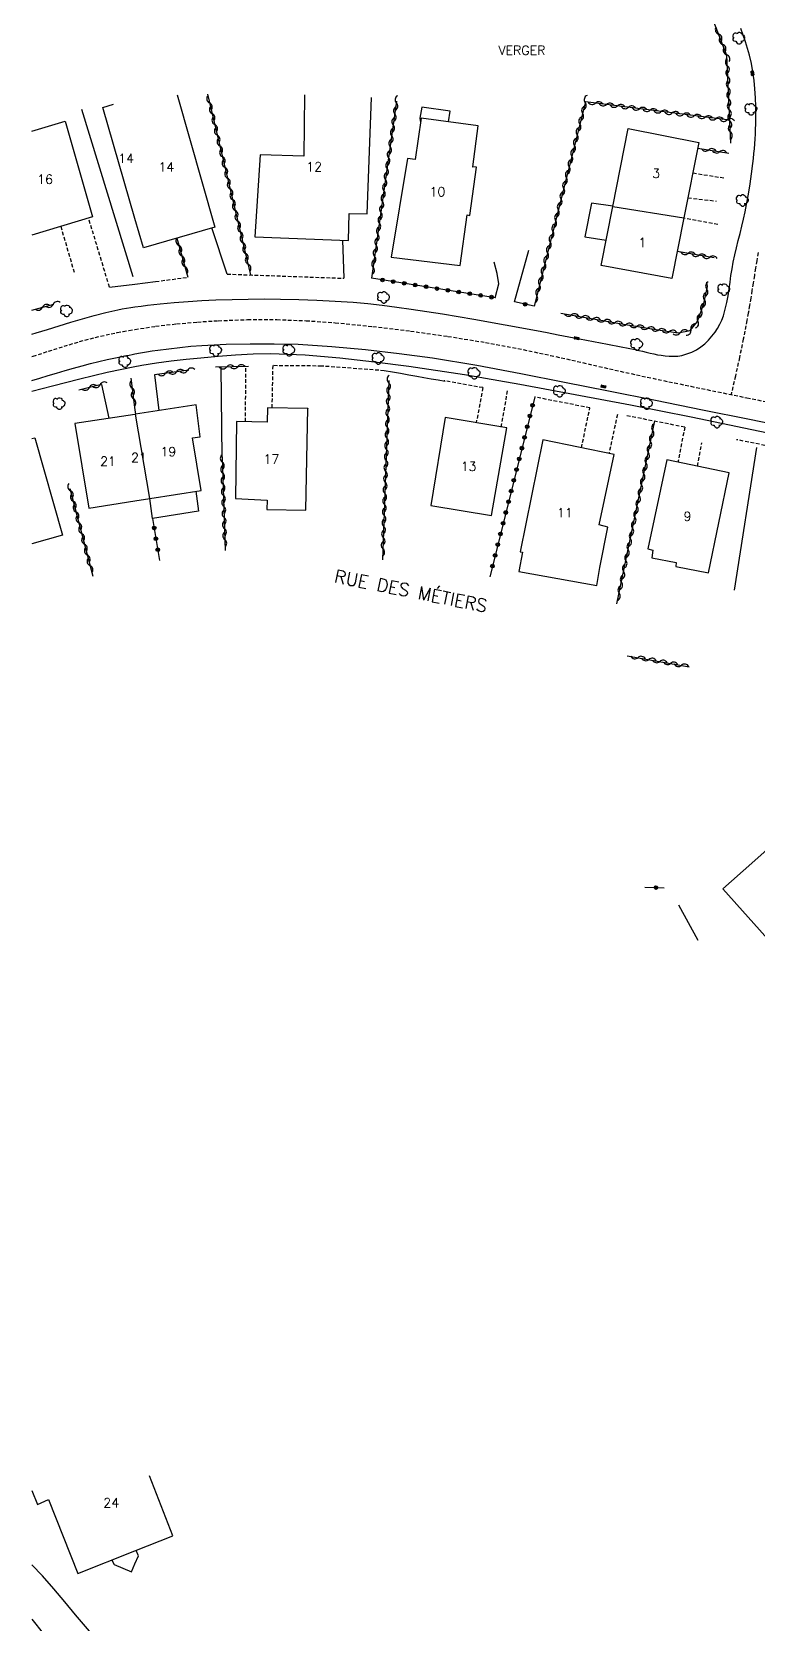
# Model space of a CAD drawing. Header units: millimetres. Extents: x 146998 to 148001, y 143000 to 144001.
# Drawn here: x 147000 to 147098.5, y 143567.9 to 143783.8 of the extents above; entities that cross this region are included whole.
import ezdxf
from ezdxf.enums import TextEntityAlignment as Align

# ---------------------------------------------------------------- set-up
doc = ezdxf.new("R2010")
doc.units = ezdxf.units.MM
doc.linetypes.add('DASHED', pattern=[0.75, 0.5, -0.25])
doc.layers.get('0').update_dxf_attribs({"linetype": 'CONTINUOUS'})
for name, color, linetype in [('W0001', 6, 'DASHED'), ('W0008', 7, 'CONTINUOUS'), ('W0014', 7, 'CONTINUOUS'), ('W0017', 7, 'CONTINUOUS'), ('W0101', 7, 'CONTINUOUS'), ('W0104', 1, 'CONTINUOUS'), ('W0112', 1, 'DASHED'), ('W0211', 2, 'CONTINUOUS'), ('W0214', 2, 'CONTINUOUS'), ('W0300', 7, 'CONTINUOUS'), ('W0303', 7, 'CONTINUOUS'), ('W0310', 3, 'CONTINUOUS'), ('W0323', 7, 'CONTINUOUS'), ('W0333', 7, 'CONTINUOUS'), ('W0401', 7, 'CONTINUOUS'), ('W0984', 7, 'CONTINUOUS'), ('W0989', 7, 'CONTINUOUS'), ('W0991', 7, 'CONTINUOUS'), ('W1102', 7, 'CONTINUOUS')]:
    doc.layers.add(name, color=color, linetype=linetype)
doc.styles.get("Standard").update_dxf_attribs({"font": 'romans.shx', "width": 0.85})

# ---------------------------------------------------------------- blocks, each defined once
blk = doc.blocks.new('T300')
for p, q in [((-0.8, 0.51), (-0.86, 0.34)), ((-0.86, 0.34), (-0.86, 0.17)), ((-0.86, 0.17), (-0.74, 0.06)), ((-0.69, 0.63), (-0.8, 0.51)), ((-0.8, -0.06), (-0.74, 0.06)), ((-0.74, 0.06), (-0.69, 0.11)), ((-0.57, 0.69), (-0.69, 0.63)), ((-0.46, 0.69), (-0.57, 0.69)), ((-0.29, 0.63), (-0.46, 0.69)), ((-0.29, 0.63), (-0.17, 0.74)), ((-0.23, 0.57), (-0.29, 0.63)), ((-0.17, 0.74), (-0.06, 0.8)), ((-0.06, 0.8), (0.06, 0.8)), ((0.06, 0.8), (0.23, 0.74)), ((0.23, 0.74), (0.34, 0.63)), ((0.34, 0.63), (0.4, 0.51)), ((0.46, 0.46), (0.34, 0.46)), ((0.4, 0.51), (0.4, 0.46)), ((0.57, 0.4), (0.46, 0.46)), ((0.57, 0.4), (0.69, 0.29)), ((0.69, 0.29), (0.74, 0.17)), ((0.74, 0.06), (0.69, -0.17)), ((0.74, 0.17), (0.74, 0.06)), ((-0.8, -0.17), (-0.8, -0.06)), ((-0.8, -0.23), (-0.8, -0.17)), ((-0.74, -0.34), (-0.8, -0.23)), ((-0.69, -0.4), (-0.74, -0.34)), ((-0.51, -0.46), (-0.69, -0.4)), ((-0.4, -0.46), (-0.51, -0.46)), ((-0.4, -0.46), (-0.34, -0.46)), ((-0.34, -0.46), (-0.34, -0.4)), ((-0.34, -0.51), (-0.34, -0.46)), ((-0.29, -0.63), (-0.34, -0.51)), ((-0.17, -0.74), (-0.29, -0.63)), ((-0.06, -0.8), (-0.17, -0.74)), ((0.06, -0.8), (-0.06, -0.8)), ((0.17, -0.74), (0.06, -0.8)), ((0.23, -0.69), (0.17, -0.74)), ((0.29, -0.46), (0.23, -0.46)), ((0.29, -0.63), (0.23, -0.69)), ((0.46, -0.4), (0.29, -0.46)), ((0.34, -0.51), (0.29, -0.63)), ((0.34, -0.51), (0.34, -0.46)), ((0.57, -0.34), (0.46, -0.4)), ((0.63, -0.29), (0.57, -0.34)), ((0.69, -0.17), (0.63, -0.29))]:
    blk.add_line(p, q)
blk = doc.blocks.new('T401')
for p, q in [((-0.3, 0.3), (0, 0.3)), ((-0.3, -0.25), (-0.3, 0.3)), ((-0.3, 0.15), (0, 0.15)), ((-0.3, 0), (0, 0)), ((0, 0.3), (0, -0.25)), ((-0.3, -0.15), (0, -0.15)), ((-0.3, -0.25), (-0.3, -0.3)), ((-0.3, -0.3), (0, -0.3)), ((0, -0.3), (0, -0.25))]:
    blk.add_line(p, q)
blk = doc.blocks.new('t323o')
at = {"color": 0, "linetype": 'Continuous'}
for radius in [0.25, 0.15]:
    blk.add_circle((0, 0), radius, dxfattribs=at)
blk = doc.blocks.new('t310o')
at = {"color": 0, "linetype": 'Continuous'}
for centre, start, end in [((-0.5, 0.38), 216.8699, 323.1304), ((0.5, -0.37), 36.8699, 143.1303)]:
    blk.add_arc(centre, 0.625, start, end, dxfattribs=at)

msp = doc.modelspace()

# ---------------------------------------------------------------- linework, layer by layer
at = {"layer": 'W0001'}
for points in [[(147098.61, 143753.86), (147098.42, 143752.76), (147098.24, 143751.74), (147098.08, 143750.73), (147097.92, 143749.72), (147097.76, 143748.7), (147097.6, 143747.69), (147097.44, 143746.68), (147097.26, 143745.66), (147097.08, 143744.65), (147096.58, 143742.13), (147096.06, 143739.61), (147095.51, 143737.1), (147094.93, 143734.6)], [(147014, 143743.44), (147016.81, 143743.86), (147019.64, 143744.19), (147022.47, 143744.44), (147025.31, 143744.62), (147029.28, 143744.76), (147033.26, 143744.76), (147037.23, 143744.62), (147041.2, 143744.35), (147046.31, 143743.83), (147051.41, 143743.21), (147056.49, 143742.49), (147061.57, 143741.67), (147064.51, 143741.13), (147067.45, 143740.54), (147070.39, 143739.91), (147073.31, 143739.26), (147076.23, 143738.59), (147079.15, 143737.92), (147082.08, 143737.27), (147085.01, 143736.64), (147087.22, 143736.18), (147089.44, 143735.72), (147091.65, 143735.26), (147093.87, 143734.81), (147097.06, 143734.16), (147099.65, 143733.63)], [(147000, 143739.75), (147000.18, 143739.8), (147002.27, 143740.48), (147004.37, 143741.15), (147006.48, 143741.78), (147008.61, 143742.35), (147010.76, 143742.83), (147011.57, 143743), (147012.38, 143743.15), (147013.19, 143743.3), (147014, 143743.44)]]:
    msp.add_lwpolyline(points, dxfattribs=at)
at = {"layer": 'W0008'}
for points in [[(147014, 143740.1), (147014.77, 143740.25), (147015.55, 143740.38), (147016.32, 143740.51), (147017.1, 143740.62), (147018.59, 143740.82), (147020.09, 143741), (147021.6, 143741.15), (147023.1, 143741.26), (147026.36, 143741.41), (147029.62, 143741.49), (147032.89, 143741.5), (147036.15, 143741.44)], [(147036.15, 143741.44), (147040.73, 143741.11), (147045.3, 143740.69), (147049.86, 143740.17), (147054.4, 143739.56), (147060.4, 143738.59), (147066.38, 143737.46), (147072.33, 143736.26), (147078.29, 143735.08), (147084.68, 143733.82), (147091.06, 143732.53), (147097.44, 143731.24), (147103.82, 143729.94)], [(147000, 143736.49), (147001.07, 143736.81), (147002.22, 143737.16), (147003.37, 143737.5), (147004.52, 143737.84), (147005.67, 143738.18), (147006.82, 143738.5), (147007.98, 143738.8), (147009.1, 143739.08), (147010.21, 143739.33), (147011.34, 143739.57), (147012.46, 143739.8), (147012.84, 143739.88), (147013.23, 143739.96), (147013.61, 143740.03), (147014, 143740.1)]]:
    msp.add_lwpolyline(points, dxfattribs=at)
at = {"layer": 'W0014'}
for points in [[(147043.63, 143747.11), (147045.6, 143746.94), (147047.57, 143746.72), (147049.53, 143746.46), (147051.49, 143746.19), (147055.76, 143745.55), (147060.02, 143744.82), (147064.27, 143744.05), (147068.51, 143743.27), (147069.97, 143743), (147071.44, 143742.72), (147072.9, 143742.43), (147074.36, 143742.15), (147076.25, 143741.79), (147078.13, 143741.43), (147080.01, 143741.06), (147081.89, 143740.69), (147082.4, 143740.58), (147082.91, 143740.47), (147083.41, 143740.34), (147083.92, 143740.22), (147084.43, 143740.11), (147084.94, 143740), (147085.45, 143739.92), (147085.97, 143739.86), (147086.54, 143739.82), (147087.11, 143739.8), (147087.68, 143739.82), (147088.25, 143739.91), (147088.93, 143740.1), (147089.59, 143740.36), (147090.23, 143740.68), (147090.82, 143741.06), (147091.37, 143741.49), (147091.87, 143741.97), (147092.33, 143742.5), (147092.74, 143743.05), (147093.09, 143743.58), (147093.39, 143744.13), (147093.66, 143744.7), (147093.88, 143745.29), (147094.14, 143746.18), (147094.36, 143747.09), (147094.52, 143748), (147094.66, 143748.92), (147094.78, 143749.83), (147094.91, 143750.75), (147095.05, 143751.66), (147095.22, 143752.57), (147095.43, 143753.55), (147095.66, 143754.52), (147095.9, 143755.49), (147096.14, 143756.47), (147096.38, 143757.44), (147096.61, 143758.41), (147096.82, 143759.39), (147097.02, 143760.37), (147097.28, 143761.77), (147097.5, 143763.17), (147097.7, 143764.57), (147097.88, 143765.97), (147097.95, 143766.64), (147098.02, 143767.3), (147098.08, 143767.96), (147098.13, 143768.62), (147098.18, 143769.29), (147098.22, 143769.95), (147098.25, 143770.61), (147098.27, 143771.28), (147098.29, 143772.48), (147098.29, 143773.67), (147098.24, 143774.87), (147098.16, 143776.07), (147098.04, 143777.22), (147097.88, 143778.37), (147097.68, 143779.51), (147097.41, 143780.64), (147096.87, 143782.46), (147096.24, 143784.26)], [(147014, 143746.5), (147014.85, 143746.61), (147015.71, 143746.71), (147016.56, 143746.8), (147017.42, 143746.89), (147019.31, 143747.07), (147021.21, 143747.22), (147023.1, 143747.34), (147025, 143747.43), (147027.2, 143747.51), (147029.39, 143747.56), (147031.59, 143747.57), (147033.78, 143747.55), (147036.25, 143747.5), (147038.71, 143747.4), (147041.17, 143747.28), (147043.63, 143747.11)], [(147000, 143742.78), (147000.57, 143742.95), (147002.15, 143743.43), (147003.72, 143743.91), (147005.3, 143744.4), (147006.88, 143744.88), (147008.47, 143745.33), (147010.07, 143745.74), (147011.68, 143746.11), (147012.26, 143746.22), (147012.84, 143746.33), (147013.42, 143746.42), (147014, 143746.5)], [(147014, 143738.41), (147014.23, 143738.45), (147014.46, 143738.5), (147014.7, 143738.54), (147014.93, 143738.58), (147016.92, 143738.9), (147018.93, 143739.16), (147020.94, 143739.38), (147022.95, 143739.57), (147025.3, 143739.79), (147027.66, 143739.99), (147030.03, 143740.13), (147032.4, 143740.16), (147037.12, 143739.97), (147041.82, 143739.57), (147046.5, 143739.03), (147051.17, 143738.43), (147058.73, 143737.31), (147066.26, 143736.01), (147073.77, 143734.61), (147081.27, 143733.18), (147085.4, 143732.39), (147089.52, 143731.56), (147093.63, 143730.72), (147097.75, 143729.86), (147101.86, 143728.99)], [(147000, 143735.07), (147002.81, 143735.8), (147006.52, 143736.75), (147010.25, 143737.63), (147014, 143738.41)]]:
    msp.add_lwpolyline(points, dxfattribs=at)
at = {"layer": 'W0017'}
for points in [[(147026.5, 143750.94), (147024.45, 143757.2)], [(147042.18, 143755.53), (147042.36, 143750.38)], [(147065.52, 143747.18), (147067.46, 143754.21)], [(147062.89, 143747.73), (147063.38, 143749.62), (147063.17, 143751.04), (147062.76, 143752.54)], [(147009.45, 143735.98), (147010.46, 143731.37)], [(147016.67, 143737.28), (147017.24, 143732.41)]]:
    msp.add_lwpolyline(points, dxfattribs=at)
at = {"layer": 'W0101'}
for points in [[(147019.74, 143775.29), (147024.84, 143757.31), (147015.15, 143754.52), (147014, 143758.47)], [(147037.03, 143775.29), (147036.91, 143766.93), (147031.02, 143767.12), (147030.29, 143756), (147042.99, 143755.5), (147043.09, 143759.15), (147045.5, 143759.1), (147046.09, 143774.91)], [(147014, 143758.47), (147009.62, 143773.55), (147011.07, 143773.98)], [(147004.53, 143771.68), (147008.23, 143758.72), (147000, 143756.24)], [(147000, 143770.33), (147004.53, 143771.68)], [(147078.87, 143760.12), (147080.97, 143770.68), (147090.56, 143768.82)], [(147090.56, 143768.82), (147088.52, 143758.57)], [(147088.52, 143758.57), (147086.88, 143750.33), (147077.28, 143752.09), (147078.87, 143760.12)], [(147014, 143731.91), (147005.82, 143730.66), (147007.74, 143719.19), (147014, 143720.17)], [(147014.09, 143731.93), (147014, 143731.91)], [(147022.3, 143733.19), (147014.09, 143731.93)], [(147016.02, 143720.49), (147022.97, 143721.59), (147021.83, 143728.72), (147022.87, 143728.85), (147022.3, 143733.19)], [(147000.41, 143728.73), (147004.15, 143715.51), (147000, 143714.35)], [(147000, 143728.62), (147000.41, 143728.73)], [(147014, 143720.17), (147016.02, 143720.49)], [(147014, 143577.68), (147019.12, 143579.72), (147015.98, 143587.84)], [(147000, 143585.88), (147000.75, 143583.98), (147002.27, 143584.65), (147006.26, 143574.59), (147014, 143577.68)]]:
    msp.add_lwpolyline(points, dxfattribs=at)
for points in [[(147048.76, 143753.22), (147058.15, 143752.12), (147059.11, 143758.98), (147059.46, 143758.91), (147060.36, 143765.46), (147059.84, 143765.5), (147059.86, 143765.5), (147060.61, 143771.07), (147052.85, 143772.09), (147052.03, 143766.51), (147050.98, 143766.62)], [(147037.47, 143732.72), (147032.01, 143732.8), (147031.93, 143730.86), (147027.77, 143730.95), (147027.65, 143720.47), (147031.96, 143720.27), (147031.88, 143718.98), (147037.18, 143718.89), (147037.45, 143732.74)], [(147064.47, 143730.06), (147056.11, 143731.49), (147054.16, 143719.56), (147062.38, 143718.2)], [(147079.05, 143726.44), (147069.36, 143728.44), (147066.3, 143713.23), (147066.59, 143713.22), (147066.11, 143710.6), (147076.72, 143708.69), (147077.09, 143711.11), (147078.2, 143716.62), (147077, 143716.93)], [(147094.65, 143723.96), (147086.21, 143725.74), (147083.64, 143713.67), (147084.29, 143713.47), (147084.18, 143712.43), (147087.49, 143711.8), (147087.42, 143711.25), (147091.85, 143710.4)]]:
    msp.add_lwpolyline(points, close=True, dxfattribs=at)
at = {"layer": 'W0104'}
for points in [[(147056.55, 143771.6), (147056.81, 143773.06), (147052.93, 143773.61), (147052.69, 143772.1), (147052.77, 143771.53)], [(147078.88, 143760.14), (147075.97, 143760.56), (147075.09, 143756.01), (147077.96, 143755.53)], [(147022.28, 143721.48), (147022.63, 143718.75), (147016.39, 143717.78), (147016.01, 143720.49)], [(147127.73, 143675.69), (147116.26, 143679.57), (147116.6, 143680.64), (147110.1, 143682.77), (147109.7, 143681.65), (147097.72, 143671)], [(147097.72, 143671), (147093.8, 143667.51), (147100.68, 143659.81), (147112.05, 143670.17), (147119.02, 143667.74), (147118.67, 143666.7), (147124, 143664.89), (147126.11, 143671)], [(147010.85, 143576.42), (147011.16, 143575.84), (147013.53, 143574.85), (147014, 143575.92)], [(147014, 143575.92), (147014.49, 143577.02), (147014.15, 143577.73)]]:
    msp.add_lwpolyline(points, dxfattribs=at)
at = {"layer": 'W0112'}
for points in [[(147093.95, 143763.95), (147089.73, 143764.63)], [(147089.06, 143761.29), (147092.88, 143760.86)], [(147003.92, 143757.42), (147005.75, 143751.2)], [(147010.54, 143749.16), (147007.7, 143758.56)], [(147093.12, 143757.65), (147088.52, 143758.54)], [(147026.5, 143750.94), (147042.36, 143750.38)], [(147016.8, 143749.94), (147021.19, 143750.51)], [(147029.02, 143730.92), (147029.04, 143738.44)], [(147032.63, 143732.79), (147032.74, 143738.52)], [(147039.34, 143738.46), (147032.74, 143738.52)], [(147047.85, 143737.83), (147039.34, 143738.46)], [(147061.24, 143735.53), (147055.98, 143736.45)], [(147061.24, 143735.53), (147060.32, 143730.77)], [(147063.71, 143730.19), (147064.59, 143735.12)], [(147075.74, 143732.79), (147068.25, 143734.26)], [(147074.61, 143727.36), (147075.75, 143732.8)], [(147079.49, 143731.89), (147078.34, 143726.59)], [(147088.63, 143730.17), (147080.57, 143731.76)], [(147088.63, 143730.17), (147087.71, 143725.42)], [(147090.38, 143724.86), (147090.96, 143728.05)], [(147102.46, 143727.1), (147095.67, 143728.47)]]:
    msp.add_lwpolyline(points, dxfattribs=at)
at = {"layer": 'W0211'}
msp.add_lwpolyline([(147014, 143559.45), (147013.6, 143559.93), (147013.2, 143560.4), (147012.8, 143560.88), (147012.4, 143561.35), (147010.79, 143563.27), (147009.19, 143565.18), (147007.57, 143567.1), (147005.95, 143569), (147004.46, 143570.76), (147002.98, 143572.53), (147001.46, 143574.27), (147000, 143575.78)], dxfattribs=at)
at = {"layer": 'W0214'}
msp.add_lwpolyline([(147000, 143568.43), (147000.55, 143567.74), (147001.54, 143566.46), (147002.53, 143565.19), (147003.51, 143563.91), (147004.5, 143562.64), (147005.49, 143561.36), (147006.48, 143560.09), (147008.35, 143557.7), (147010.23, 143555.32), (147012.12, 143552.93), (147014, 143550.55)], dxfattribs=at)
at = {"layer": 'W0300'}
for points in [[(147095.37, 143708.03), (147098.43, 143727.42)], [(147090.46, 143660.5), (147087.84, 143665.3)]]:
    msp.add_lwpolyline(points, dxfattribs=at)
at = {"layer": 'W0303'}
msp.add_lwpolyline([(147006.74, 143773.32), (147013.7, 143750.62)], dxfattribs=at)
at = {"layer": 'W0310'}
for points in [[(147094.88, 143768.73), (147094.36, 143780.6), (147091.36, 143788.4), (147087.33, 143794.88), (147083.3, 143801.81)], [(147023.85, 143775.34), (147029.69, 143750.83)], [(147049.52, 143774.43), (147046.11, 143750.39)], [(147094.75, 143771.81), (147075.15, 143774.33), (147068.17, 143746.58)], [(147090.41, 143768.04), (147094.6, 143767.33)], [(147019.67, 143755.82), (147021.19, 143750.51)], [(147092.62, 143753.13), (147087.61, 143754.02)], [(147071.79, 143745.65), (147080.58, 143744.11), (147085.3, 143743.33), (147087.75, 143742.98), (147089.36, 143743.28), (147090.38, 143744.49), (147091.21, 143746.95), (147091.7, 143749.27), (147091.63, 143749.85)], [(147000, 143746.03), (147002.99, 143746.85)], [(147029.42, 143738.41), (147024.95, 143738.32)], [(147009.45, 143735.98), (147006.36, 143735.19)], [(147013.45, 143736.84), (147014, 143732.5)], [(147021.33, 143737.91), (147016.67, 143737.28)], [(147048.46, 143736.51), (147047.61, 143712.18)], [(147014, 143732.5), (147014.07, 143731.92)], [(147079.43, 143706.18), (147084.58, 143731.03)], [(147025.83, 143726.13), (147026.24, 143713.43)], [(147005.17, 143721.85), (147008.27, 143709.94)], [(147080.81, 143699.16), (147089.21, 143697.66)]]:
    msp.add_lwpolyline(points, dxfattribs=at)
at = {"layer": 'W0323'}
for points in [[(147062.89, 143747.73), (147046.11, 143750.39)], [(147068.17, 143746.58), (147065.52, 143747.18)], [(147068.26, 143734.25), (147062.16, 143709.86)], [(147016.39, 143717.78), (147017.35, 143712.06)], [(147083.23, 143667.74), (147085.85, 143667.66)]]:
    msp.add_lwpolyline(points, dxfattribs=at)
at = {"layer": 'W0333'}
for points in [[(147010.54, 143749.16), (147014, 143749.59)], [(147014, 143749.59), (147016.8, 143749.94)], [(147025.83, 143726.13), (147025.7, 143738.33)], [(147056.11, 143736.36), (147055.15, 143736.53), (147054.19, 143736.69), (147053.23, 143736.86), (147052.26, 143737.03), (147051.16, 143737.23), (147050.06, 143737.43), (147048.95, 143737.63), (147047.85, 143737.83)]]:
    msp.add_lwpolyline(points, dxfattribs=at)
at = {"layer": 'W1102'}
for points in [[(147078.87, 143760.12), (147088.52, 143758.57)], [(147016.02, 143720.49), (147014.09, 143731.93)]]:
    msp.add_lwpolyline(points, dxfattribs=at)

# ---------------------------------------------------------------- block references
at = {"layer": 'W0300'}
for p in [(147096.02, 143782.95), (147097.66, 143773.3), (147096.49, 143760.93), (147093.99, 143748.83), (147004.75, 143745.94), (147047.79, 143747.76), (147024.99, 143740.56), (147034.94, 143740.59), (147047.05, 143739.49), (147082.15, 143741.39), (147012.67, 143739.05), (147060.07, 143737.48), (147071.66, 143735.03), (147003.74, 143733.35), (147083.48, 143733.37), (147093.02, 143730.85)]:
    msp.add_blockref('T300', p, dxfattribs=at)
at = {"layer": 'W0310'}
for p, rotation in [((147093.24, 143783.51), 111.0719636942726), ((147093.78, 143782.11), 111.0719636942726), ((147094.32, 143780.71), 111.0719636942726), ((147094.42, 143779.22), 92.4991901407114), ((147094.49, 143777.72), 92.4991901407114), ((147094.55, 143776.22), 92.4991901407114), ((147024.12, 143774.17), 283.4194793441703), ((147049.49, 143774.16), 261.9180985700272), ((147075.12, 143774.22), 255.8748837729979), ((147094.62, 143774.73), 92.4991901407114), ((147024.47, 143772.71), 283.4194793441703), ((147049.28, 143772.67), 261.9180985700272), ((147074.76, 143772.76), 255.8748837729979), ((147076.53, 143774.15), 172.6696078437089), ((147078.01, 143773.96), 172.6696078437089), ((147079.5, 143773.77), 172.6696078437089), ((147080.99, 143773.58), 172.6696078437089), ((147082.48, 143773.39), 172.6696078437089), ((147083.96, 143773.2), 172.6696078437089), ((147085.45, 143773), 172.6696078437089), ((147086.94, 143772.81), 172.6696078437089), ((147088.43, 143772.62), 172.6696078437089), ((147089.92, 143772.43), 172.6696078437089), ((147091.4, 143772.24), 172.6696078437089), ((147094.69, 143773.23), 92.4991901407114), ((147094.75, 143771.73), 92.4991901407114), ((147024.82, 143771.25), 283.4194793441703), ((147025.17, 143769.79), 283.4194793441703), ((147048.85, 143769.7), 261.9180985700272), ((147049.06, 143771.19), 261.9180985700272), ((147074.02, 143769.85), 255.8748837729979), ((147074.39, 143771.31), 255.8748837729979), ((147092.89, 143772.05), 172.6696078437089), ((147094.38, 143771.86), 172.6696078437089), ((147094.82, 143770.23), 92.4991901407114), ((147025.52, 143768.34), 283.4194793441703), ((147048.64, 143768.22), 261.9180985700272), ((147073.66, 143768.4), 255.8748837729979), ((147091.89, 143767.79), 350.3937744753495), ((147025.86, 143766.88), 283.4194793441703), ((147026.21, 143765.42), 283.4194793441703), ((147048.22, 143765.25), 261.9180985700272), ((147048.43, 143766.73), 261.9180985700272), ((147072.93, 143765.49), 255.8748837729979), ((147073.29, 143766.95), 255.8748837729979), ((147093.37, 143767.54), 350.3937744753495), ((147026.56, 143763.96), 283.4194793441703), ((147048.01, 143763.76), 261.9180985700272), ((147072.56, 143764.04), 255.8748837729979), ((147026.91, 143762.5), 283.4194793441703), ((147027.26, 143761.04), 283.4194793441703), ((147047.59, 143760.79), 261.9180985700272), ((147047.8, 143762.28), 261.9180985700272), ((147071.83, 143761.13), 255.8748837729979), ((147072.19, 143762.58), 255.8748837729979), ((147027.61, 143759.58), 283.4194793441703), ((147047.38, 143759.31), 261.9180985700272), ((147071.46, 143759.67), 255.8748837729979), ((147027.95, 143758.12), 283.4194793441703), ((147028.3, 143756.66), 283.4194793441703), ((147047.17, 143757.82), 261.9180985700272), ((147070.73, 143756.76), 255.8748837729979), ((147071.1, 143758.22), 255.8748837729979), ((147019.95, 143754.84), 285.9909806589994), ((147028.65, 143755.2), 283.4194793441703), ((147046.74, 143754.85), 261.9180985700272), ((147046.96, 143756.34), 261.9180985700272), ((147070.36, 143755.31), 255.8748837729979), ((147020.36, 143753.4), 285.9909806589994), ((147029, 143753.75), 283.4194793441703), ((147029.35, 143752.29), 283.4194793441703), ((147046.53, 143753.37), 261.9180985700272), ((147069.63, 143752.4), 255.8748837729979), ((147070, 143753.85), 255.8748837729979), ((147089.09, 143753.76), 169.9157067502418), ((147090.57, 143753.5), 169.9157067502418), ((147092.05, 143753.24), 169.9157067502418), ((147020.77, 143751.95), 285.9909806589994), ((147046.32, 143751.88), 261.9180985700272), ((147069.27, 143750.94), 255.8748837729979), ((147068.53, 143748.03), 255.8748837729979), ((147068.9, 143749.49), 255.8748837729979), ((147091.62, 143748.91), 78.04174946326991), ((147001.45, 143746.43), 15.25937721008965), ((147002.89, 143746.82), 15.25937721008965), ((147090.89, 143746), 71.32064653112238), ((147091.31, 143747.44), 78.04174946326991), ((147073.27, 143745.39), 350.080554353355), ((147074.75, 143745.13), 350.080554353355), ((147076.22, 143744.87), 350.080554353355), ((147077.7, 143744.61), 350.080554353355), ((147079.18, 143744.36), 350.080554353355), ((147080.66, 143744.1), 350.5770184750369), ((147090.41, 143744.58), 71.32064653112238), ((147082.14, 143743.85), 350.5770184750369), ((147083.62, 143743.61), 350.5770184750369), ((147085.1, 143743.36), 350.5770184750369), ((147086.58, 143743.14), 351.8469149836782), ((147088.06, 143743.03), 10.55113761608642), ((147089.48, 143743.41), 50.20834691083773), ((147019.65, 143737.68), 187.7388168234557), ((147021.13, 143737.88), 187.7388168234557), ((147026.45, 143738.35), 181.1918878874792), ((147027.95, 143738.38), 181.1918878874792), ((147007.81, 143735.56), 194.3497365112795), ((147009.27, 143735.93), 194.3497365112795), ((147013.62, 143735.47), 277.2396507429653), ((147018.16, 143737.48), 187.7388168234557), ((147048.45, 143736.17), 267.9921725816216), ((147013.81, 143733.99), 277.2396507429653), ((147048.35, 143733.17), 267.9921725816216), ((147048.4, 143734.67), 267.9921725816216), ((147048.29, 143731.67), 267.9921725816216), ((147048.19, 143728.67), 267.9921725816216), ((147048.24, 143730.17), 267.9921725816216), ((147084.3, 143729.68), 78.28020537273927), ((147048.13, 143727.17), 267.9921725816216), ((147083.69, 143726.74), 78.28020537273927), ((147084, 143728.21), 78.28020537273927), ((147025.85, 143725.42), 271.8485495016579), ((147048.03, 143724.18), 267.9921725816216), ((147048.08, 143725.67), 267.9921725816216), ((147083.39, 143725.27), 78.28020537273927), ((147025.9, 143723.92), 271.8485495016579), ((147025.95, 143722.42), 271.8485495016579), ((147047.98, 143722.68), 267.9921725816216), ((147082.78, 143722.33), 78.28020537273927), ((147083.08, 143723.8), 78.28020537273927), ((147005.25, 143721.55), 284.5994182050804), ((147005.63, 143720.1), 284.5994182050804), ((147026, 143720.93), 271.8485495016579), ((147047.92, 143721.18), 267.9921725816216), ((147082.47, 143720.86), 78.28020537273927), ((147006, 143718.65), 284.5994182050804), ((147026.05, 143719.43), 271.8485495016579), ((147026.09, 143717.93), 271.8485495016579), ((147047.82, 143718.18), 267.9921725816216), ((147047.87, 143719.68), 267.9921725816216), ((147081.87, 143717.93), 78.28020537273927), ((147082.17, 143719.39), 78.28020537273927), ((147006.38, 143717.19), 284.5994182050804), ((147006.76, 143715.74), 284.5994182050804), ((147026.14, 143716.43), 271.8485495016579), ((147047.77, 143716.68), 267.9921725816216), ((147081.56, 143716.46), 78.28020537273927), ((147007.14, 143714.29), 284.5994182050804), ((147026.19, 143714.93), 271.8485495016579), ((147047.66, 143713.68), 267.9921725816216), ((147047.71, 143715.18), 267.9921725816216), ((147080.95, 143713.52), 78.28020537273927), ((147081.26, 143714.99), 78.28020537273927), ((147007.52, 143712.84), 284.5994182050804), ((147007.89, 143711.39), 284.5994182050804), ((147080.65, 143712.05), 78.28020537273927), ((147080.04, 143709.11), 78.28020537273927), ((147080.34, 143710.58), 78.28020537273927), ((147079.73, 143707.64), 78.28020537273927), ((147082.29, 143698.9), 349.8800637255005), ((147083.76, 143698.64), 349.8800637255005), ((147085.24, 143698.37), 349.8800637255005), ((147086.72, 143698.11), 349.8800637255005), ((147088.19, 143697.85), 349.8800637255005)]:
    msp.add_blockref('t310o', p, dxfattribs=dict(at, rotation=rotation))
at = {"layer": 'W0323'}
for p, rotation in [((147047.59, 143750.16), 170.9795145707466), ((147049.07, 143749.92), 170.9795145707466), ((147050.56, 143749.69), 170.9795145707466), ((147052.04, 143749.45), 170.9795145707466), ((147053.52, 143749.22), 170.9795145707466), ((147055, 143748.98), 170.9795145707466), ((147056.48, 143748.75), 170.9795145707466), ((147057.96, 143748.51), 170.9795145707466), ((147059.45, 143748.28), 170.9795145707466), ((147060.93, 143748.04), 170.9795145707466), ((147062.41, 143747.81), 170.9795145707466), ((147066.98, 143746.85), 167.3108607254827), ((147067.62, 143731.69), 255.9454728685941), ((147067.98, 143733.14), 255.9454728685941), ((147067.26, 143730.23), 255.9454728685941), ((147066.53, 143727.32), 255.9454728685941), ((147066.89, 143728.78), 255.9454728685941), ((147066.16, 143725.87), 255.9454728685941), ((147065.43, 143722.96), 255.9454728685941), ((147065.8, 143724.41), 255.9454728685941), ((147065.07, 143721.5), 255.9454728685941), ((147064.34, 143718.59), 255.9454728685941), ((147064.71, 143720.05), 255.9454728685941), ((147016.61, 143716.5), 279.5280075852926), ((147063.98, 143717.14), 255.9454728685941), ((147016.85, 143715.02), 279.5280075852926), ((147063.25, 143714.23), 255.9454728685941), ((147063.61, 143715.68), 255.9454728685941), ((147017.1, 143713.54), 279.5280075852926), ((147062.88, 143712.77), 255.9454728685941), ((147062.52, 143711.32), 255.9454728685941), ((147084.73, 143667.69), 358.1407357907972)]:
    msp.add_blockref('t323o', p, dxfattribs=dict(at, rotation=rotation))
at = {"layer": 'W0401'}
for p, rotation in [((147097.97, 143778.23), 8.440082060228768), ((147073.9, 143742.1), 259.0679860307822), ((147077.55, 143735.54), 258.9191288880108)]:
    msp.add_blockref('T401', p, dxfattribs=dict(at, rotation=rotation))

# ---------------------------------------------------------------- texts
at = {"layer": 'W0984'}
msp.add_text('VERGER  ', height=1.25, dxfattribs=at).set_placement((147067.39, 143781.31), align=Align.MIDDLE_CENTER)
at = {"layer": 'W0989'}
msp.add_text('RUE DES MÉTIERS', height=1.75, rotation=348.6753, dxfattribs=at).set_placement((147040.95, 143709.15))
at = {"layer": 'W0991'}
for s, p in [('14', (147012.81, 143766.65)), ('14', (147018.26, 143765.47)), ('12', (147038.33, 143765.51)), ('16', (147001.8, 143763.82)), ('3', (147084.75, 143764.62)), ('10', (147055.06, 143762.11)), ('1', (147082.88, 143755.22)), ('19', (147018.54, 143726.84)), ('21', (147010.34, 143725.55)), ('21', (147014.54, 143726.05)), ('17', (147032.51, 143725.84)), ('13', (147059.29, 143724.85)), ('11', (147072.36, 143718.56)), ('9', (147089, 143718.07)), ('24', (147010.78, 143584.21))]:
    msp.add_text(s, height=1.25, dxfattribs=at).set_placement(p, align=Align.MIDDLE_CENTER)

doc.saveas('drawing.dxf')
